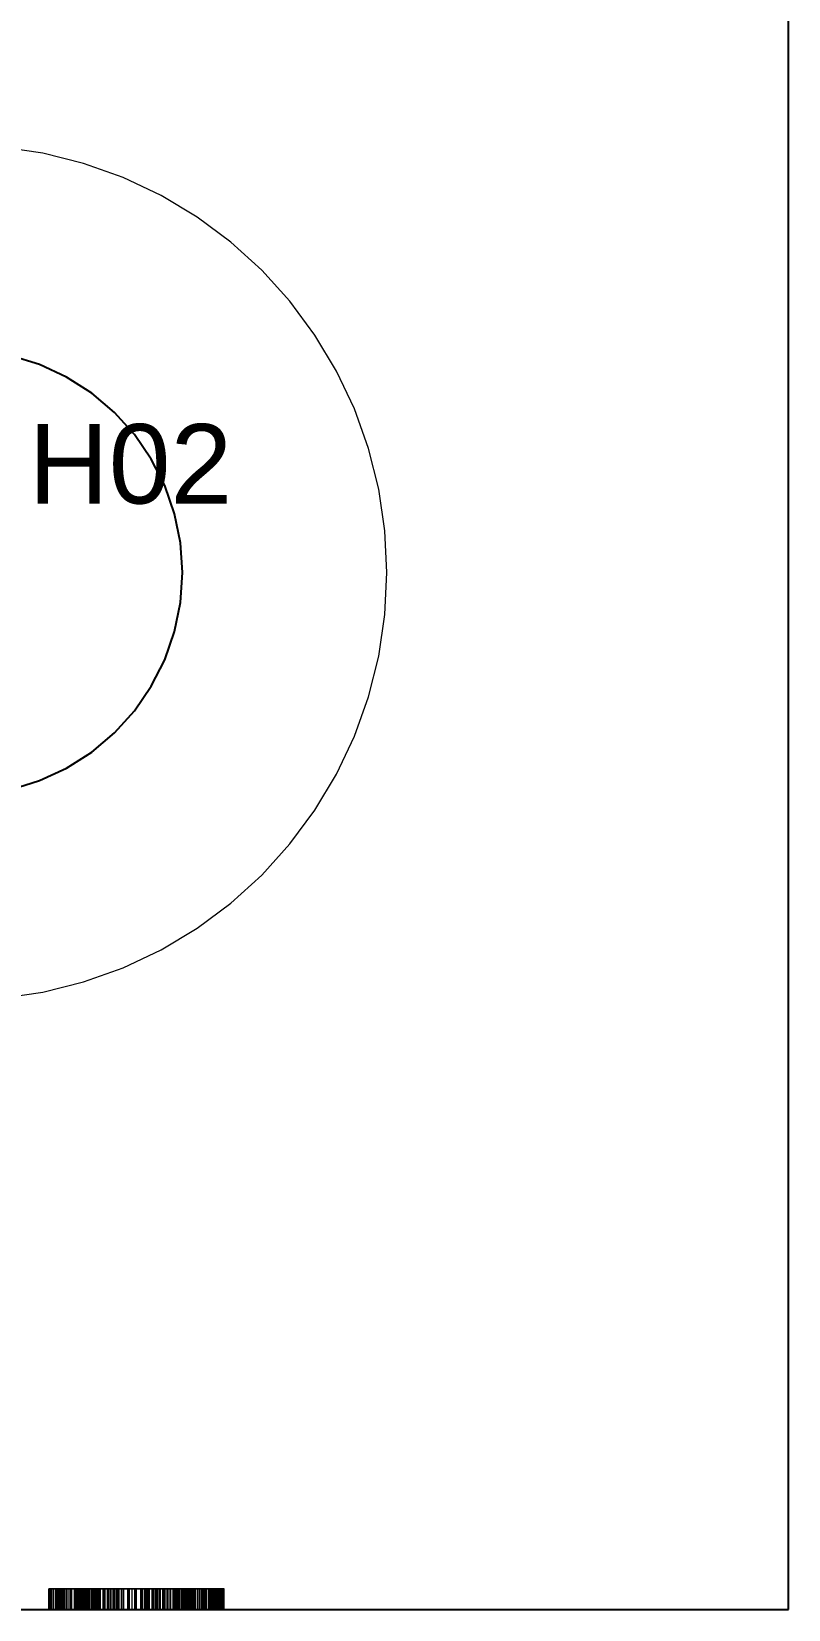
# Paper-space layout '01_三视图' of a CAD drawing. Header units: millimetres. Extents: x 8 to 451, y 8 to 289.
# Drawn here: x 178.08 to 200, y 62 to 107.66 of the extents above; entities that cross this region are included whole.
import ezdxf

# ---------------------------------------------------------------- set-up
doc = ezdxf.new("R2010")
doc.units = ezdxf.units.MM
doc.linetypes.add('WP_HIDDEN', pattern=[2.3, 1.5, -0.8])
for name, color, linetype, lineweight in [('ANNOTATIONS', 7, 'CONTINUOUS', 18), ('HIDDEN', 7, 'WP_HIDDEN', 13), ('VISIBLE', 7, 'CONTINUOUS', 25)]:
    doc.layers.add(name, color=color, linetype=linetype, lineweight=lineweight)
doc.styles.add('CJK', font='Arial Unicode.ttf')

psp = doc.layouts.new('01_三视图')

# ---------------------------------------------------------------- linework, layer by layer
at = {"layer": 'HIDDEN'}
for points in [[(188.375, 92), (188.315, 93.213), (188.137, 94.414), (187.842, 95.592), (187.433, 96.736), (186.914, 97.834), (186.289, 98.875), (185.566, 99.851), (184.75, 100.75), (183.851, 101.566), (182.875, 102.289), (181.834, 102.914), (180.736, 103.433), (179.592, 103.842), (178.414, 104.137), (177.213, 104.315)], [(177.213, 79.685), (178.414, 79.863), (179.592, 80.158), (180.736, 80.567), (181.834, 81.086), (182.875, 81.711), (183.851, 82.434), (184.75, 83.25), (185.566, 84.149), (186.289, 85.125), (186.914, 86.166), (187.433, 87.264), (187.842, 88.408), (188.137, 89.586), (188.315, 90.787), (188.375, 92)], [(179.378, 62.6), (178.581, 62.6)], [(178.581, 62), (178.581, 62.6)], [(178.581, 62.6), (178.591, 62.6)], [(178.591, 62), (178.591, 62.6)], [(178.591, 62.6), (178.61, 62.6)], [(178.61, 62), (178.61, 62.6)], [(178.61, 62.6), (178.639, 62.6)], [(178.639, 62), (178.639, 62.6)], [(178.639, 62.6), (178.678, 62.6)], [(178.678, 62), (178.678, 62.6)], [(178.678, 62.6), (178.726, 62.6)], [(178.726, 62), (178.726, 62.6)], [(178.726, 62.6), (178.785, 62.6)], [(178.785, 62), (178.785, 62.6)], [(178.785, 62.6), (178.853, 62.6)], [(178.825, 62), (178.825, 62.6)], [(178.825, 62.6), (178.829, 62.6)], [(178.829, 62.6), (178.825, 62.6)], [(178.829, 62), (178.829, 62.6)], [(178.829, 62.6), (178.839, 62.6)], [(178.829, 62), (178.829, 62.6)], [(178.842, 62.6), (178.829, 62.6)], [(178.839, 62), (178.839, 62.6)], [(178.839, 62.6), (178.857, 62.6)], [(178.842, 62), (178.842, 62.6)], [(178.864, 62.6), (178.842, 62.6)], [(178.853, 62), (178.853, 62.6)], [(178.853, 62.6), (178.932, 62.6)], [(178.857, 62), (178.857, 62.6)], [(178.857, 62.6), (178.881, 62.6)], [(178.864, 62), (178.864, 62.6)], [(178.894, 62.6), (178.864, 62.6)], [(178.881, 62), (178.881, 62.6)], [(178.881, 62.6), (178.913, 62.6)], [(178.894, 62), (178.894, 62.6)], [(178.932, 62.6), (178.894, 62.6)], [(178.913, 62), (178.913, 62.6)], [(178.913, 62.6), (178.951, 62.6)], [(178.932, 62), (178.932, 62.6)], [(178.979, 62.6), (178.932, 62.6)], [(178.932, 62), (178.932, 62.6)], [(178.932, 62.6), (179.019, 62.6)], [(178.951, 62), (178.951, 62.6)], [(178.951, 62.6), (178.997, 62.6)], [(178.979, 62), (178.979, 62.6)], [(179.035, 62.6), (178.979, 62.6)], [(178.997, 62), (178.997, 62.6)], [(178.997, 62.6), (179.049, 62.6)], [(179.019, 62), (179.019, 62.6)], [(179.019, 62.6), (179.114, 62.6)], [(179.035, 62), (179.035, 62.6)], [(179.099, 62.6), (179.035, 62.6)], [(179.049, 62), (179.049, 62.6)], [(179.049, 62.6), (179.109, 62.6)], [(179.099, 62), (179.099, 62.6)], [(179.172, 62.6), (179.099, 62.6)], [(179.109, 62), (179.109, 62.6)], [(179.109, 62.6), (179.176, 62.6)], [(179.114, 62), (179.114, 62.6)], [(179.114, 62.6), (179.217, 62.6)], [(179.172, 62), (179.172, 62.6)], [(179.252, 62.6), (179.172, 62.6)], [(179.176, 62), (179.176, 62.6)], [(179.176, 62.6), (179.25, 62.6)], [(179.217, 62), (179.217, 62.6)], [(179.217, 62.6), (179.328, 62.6)], [(179.25, 62), (179.25, 62.6)], [(179.25, 62.6), (179.331, 62.6)], [(179.252, 62), (179.252, 62.6)], [(179.34, 62.6), (179.252, 62.6)], [(179.328, 62), (179.328, 62.6)], [(179.328, 62.6), (179.446, 62.6)], [(179.331, 62), (179.331, 62.6)], [(179.331, 62.6), (179.42, 62.6)], [(179.34, 62), (179.34, 62.6)], [(179.436, 62.6), (179.34, 62.6)], [(179.378, 62), (179.378, 62.6)], [(179.394, 62.6), (179.378, 62.6)], [(179.394, 62), (179.394, 62.6)], [(179.415, 62.6), (179.394, 62.6)], [(179.415, 62), (179.415, 62.6)], [(179.441, 62.6), (179.415, 62.6)], [(179.42, 62), (179.42, 62.6)], [(179.42, 62.6), (179.516, 62.6)], [(179.436, 62), (179.436, 62.6)], [(179.54, 62.6), (179.436, 62.6)], [(179.441, 62), (179.441, 62.6)], [(179.472, 62.6), (179.441, 62.6)], [(179.446, 62), (179.446, 62.6)], [(179.446, 62.6), (179.573, 62.6)], [(179.472, 62), (179.472, 62.6)], [(179.507, 62.6), (179.472, 62.6)], [(179.507, 62), (179.507, 62.6)], [(179.547, 62.6), (179.507, 62.6)], [(179.516, 62), (179.516, 62.6)], [(179.516, 62.6), (179.62, 62.6)], [(179.54, 62), (179.54, 62.6)], [(179.652, 62.6), (179.54, 62.6)], [(179.547, 62), (179.547, 62.6)], [(179.592, 62.6), (179.547, 62.6)], [(179.573, 62), (179.573, 62.6)], [(179.573, 62.6), (179.707, 62.6)], [(179.592, 62), (179.592, 62.6)], [(179.641, 62.6), (179.592, 62.6)], [(179.62, 62), (179.62, 62.6)], [(179.62, 62.6), (179.73, 62.6)], [(179.639, 62), (179.639, 62.6)], [(179.639, 62.6), (179.644, 62.6)], [(179.643, 62.6), (179.639, 62.6)], [(179.641, 62), (179.641, 62.6)], [(179.696, 62.6), (179.641, 62.6)], [(179.643, 62), (179.643, 62.6)], [(179.654, 62.6), (179.643, 62.6)], [(179.644, 62), (179.644, 62.6)], [(179.644, 62.6), (179.661, 62.6)], [(179.652, 62), (179.652, 62.6)], [(179.772, 62.6), (179.652, 62.6)], [(179.654, 62), (179.654, 62.6)], [(179.674, 62.6), (179.654, 62.6)], [(179.661, 62), (179.661, 62.6)], [(179.661, 62.6), (179.688, 62.6)], [(179.674, 62), (179.674, 62.6)], [(179.701, 62.6), (179.674, 62.6)], [(179.688, 62), (179.688, 62.6)], [(179.688, 62.6), (179.726, 62.6)], [(179.696, 62), (179.696, 62.6)], [(179.758, 62.6), (179.696, 62.6)], [(179.701, 62), (179.701, 62.6)], [(179.736, 62.6), (179.701, 62.6)], [(179.707, 62), (179.707, 62.6)], [(179.707, 62.6), (179.85, 62.6)], [(179.726, 62), (179.726, 62.6)], [(179.726, 62.6), (179.776, 62.6)], [(179.73, 62), (179.73, 62.6)], [(179.73, 62.6), (179.826, 62.6)], [(179.736, 62), (179.736, 62.6)], [(179.778, 62.6), (179.736, 62.6)], [(179.758, 62), (179.758, 62.6)], [(179.828, 62.6), (179.758, 62.6)], [(179.772, 62), (179.772, 62.6)], [(179.9, 62.6), (179.772, 62.6)], [(179.776, 62), (179.776, 62.6)], [(179.776, 62.6), (179.836, 62.6)], [(179.778, 62), (179.778, 62.6)], [(179.829, 62.6), (179.778, 62.6)], [(179.826, 62), (179.826, 62.6)], [(179.826, 62.6), (179.939, 62.6)], [(179.828, 62), (179.828, 62.6)], [(179.905, 62.6), (179.828, 62.6)], [(179.829, 62), (179.829, 62.6)], [(179.887, 62.6), (179.829, 62.6)], [(179.836, 62), (179.836, 62.6)], [(179.836, 62.6), (179.907, 62.6)], [(179.85, 62), (179.85, 62.6)], [(179.85, 62.6), (180, 62.6)], [(179.887, 62), (179.887, 62.6)], [(179.92, 62.6), (179.887, 62.6)], [(179.9, 62), (179.9, 62.6)], [(180.033, 62.6), (179.9, 62.6)], [(179.905, 62), (179.905, 62.6)], [(179.988, 62.6), (179.905, 62.6)], [(179.907, 62), (179.907, 62.6)], [(179.907, 62.6), (179.989, 62.6)], [(179.92, 62), (179.92, 62.6)], [(179.96, 62.6), (179.92, 62.6)], [(179.939, 62), (179.939, 62.6)], [(179.939, 62.6), (180.068, 62.6)], [(179.96, 62), (179.96, 62.6)], [(180.058, 62.6), (179.96, 62.6)], [(179.988, 62), (179.988, 62.6)], [(180.079, 62.6), (179.988, 62.6)], [(179.989, 62), (179.989, 62.6)], [(179.989, 62.6), (180.034, 62.6)], [(180, 62), (180, 62.6)], [(180, 62.6), (180.16, 62.6)], [(180.033, 62), (180.033, 62.6)], [(180.17, 62.6), (180.033, 62.6)], [(180.034, 62), (180.034, 62.6)], [(180.034, 62.6), (180.083, 62.6)], [(180.058, 62), (180.058, 62.6)], [(180.18, 62.6), (180.058, 62.6)], [(180.068, 62), (180.068, 62.6)], [(180.068, 62.6), (180.214, 62.6)], [(180.079, 62), (180.079, 62.6)], [(180.177, 62.6), (180.079, 62.6)], [(180.083, 62), (180.083, 62.6)], [(180.083, 62.6), (180.19, 62.6)], [(180.16, 62), (180.16, 62.6)], [(180.16, 62.6), (180.328, 62.6)], [(180.17, 62), (180.17, 62.6)], [(180.311, 62.6), (180.17, 62.6)], [(180.177, 62), (180.177, 62.6)], [(180.283, 62.6), (180.177, 62.6)], [(180.18, 62), (180.18, 62.6)], [(180.327, 62.6), (180.18, 62.6)], [(180.19, 62), (180.19, 62.6)], [(180.19, 62.6), (180.31, 62.6)], [(180.214, 62), (180.214, 62.6)], [(180.214, 62.6), (180.376, 62.6)], [(180.283, 62), (180.283, 62.6)], [(180.393, 62.6), (180.283, 62.6)], [(180.31, 62), (180.31, 62.6)], [(180.31, 62.6), (180.443, 62.6)], [(180.311, 62), (180.311, 62.6)], [(180.456, 62.6), (180.311, 62.6)], [(180.327, 62), (180.327, 62.6)], [(180.498, 62.6), (180.327, 62.6)], [(180.328, 62), (180.328, 62.6)], [(180.328, 62.6), (180.505, 62.6)], [(180.376, 62), (180.376, 62.6)], [(180.376, 62.6), (180.555, 62.6)], [(180.393, 62), (180.393, 62.6)], [(180.507, 62.6), (180.393, 62.6)], [(180.443, 62), (180.443, 62.6)], [(180.443, 62.6), (180.589, 62.6)], [(180.456, 62), (180.456, 62.6)], [(180.604, 62.6), (180.456, 62.6)], [(180.498, 62), (180.498, 62.6)], [(180.694, 62.6), (180.498, 62.6)], [(180.505, 62), (180.505, 62.6)], [(180.505, 62.6), (180.691, 62.6)], [(180.507, 62), (180.507, 62.6)], [(180.624, 62.6), (180.507, 62.6)], [(180.555, 62), (180.555, 62.6)], [(180.555, 62.6), (180.961, 62.6)], [(180.589, 62), (180.589, 62.6)], [(180.589, 62.6), (180.748, 62.6)], [(180.604, 62), (180.604, 62.6)], [(180.755, 62.6), (180.604, 62.6)], [(180.624, 62), (180.624, 62.6)], [(180.745, 62.6), (180.624, 62.6)], [(180.691, 62), (180.691, 62.6)], [(180.691, 62.6), (180.885, 62.6)], [(180.694, 62), (180.694, 62.6)], [(180.914, 62.6), (180.694, 62.6)], [(180.745, 62), (180.745, 62.6)], [(180.869, 62.6), (180.745, 62.6)], [(180.748, 62), (180.748, 62.6)], [(180.748, 62.6), (180.92, 62.6)], [(180.755, 62), (180.755, 62.6)], [(180.911, 62.6), (180.755, 62.6)], [(180.869, 62), (180.869, 62.6)], [(180.996, 62.6), (180.869, 62.6)], [(180.885, 62), (180.885, 62.6)], [(180.885, 62.6), (181.089, 62.6)], [(180.911, 62), (180.911, 62.6)], [(181.07, 62.6), (180.911, 62.6)], [(180.914, 62), (180.914, 62.6)], [(181.159, 62.6), (180.914, 62.6)], [(180.92, 62), (180.92, 62.6)], [(180.92, 62.6), (181.105, 62.6)], [(180.961, 62.6), (181.362, 62.6)], [(180.996, 62), (180.996, 62.6)], [(181.127, 62.6), (180.996, 62.6)], [(181.07, 62), (181.07, 62.6)], [(181.245, 62.6), (181.07, 62.6)], [(181.089, 62), (181.089, 62.6)], [(181.089, 62.6), (181.301, 62.6)], [(181.105, 62), (181.105, 62.6)], [(181.105, 62.6), (181.283, 62.6)], [(181.127, 62), (181.127, 62.6)], [(181.262, 62.6), (181.127, 62.6)], [(181.633, 62.6), (181.159, 62.6)], [(181.245, 62), (181.245, 62.6)], [(181.414, 62.6), (181.245, 62.6)], [(181.262, 62), (181.262, 62.6)], [(181.38, 62.6), (181.262, 62.6)], [(181.283, 62), (181.283, 62.6)], [(181.283, 62.6), (181.45, 62.6)], [(181.301, 62), (181.301, 62.6)], [(181.301, 62.6), (181.469, 62.6)], [(181.362, 62), (181.362, 62.6)], [(181.362, 62.6), (181.685, 62.6)], [(181.38, 62), (181.38, 62.6)], [(181.496, 62.6), (181.38, 62.6)], [(181.414, 62), (181.414, 62.6)], [(181.578, 62.6), (181.414, 62.6)], [(181.45, 62), (181.45, 62.6)], [(181.45, 62.6), (181.606, 62.6)], [(181.469, 62), (181.469, 62.6)], [(181.469, 62.6), (181.634, 62.6)], [(181.496, 62), (181.496, 62.6)], [(181.608, 62.6), (181.496, 62.6)], [(181.578, 62), (181.578, 62.6)], [(181.737, 62.6), (181.578, 62.6)], [(181.606, 62), (181.606, 62.6)], [(181.606, 62.6), (181.75, 62.6)], [(181.608, 62), (181.608, 62.6)], [(181.716, 62.6), (181.608, 62.6)], [(181.633, 62), (181.633, 62.6)], [(182.027, 62.6), (181.633, 62.6)], [(181.634, 62), (181.634, 62.6)], [(181.634, 62.6), (181.794, 62.6)], [(181.685, 62), (181.685, 62.6)], [(181.685, 62.6), (181.93, 62.6)], [(181.716, 62), (181.716, 62.6)], [(181.821, 62.6), (181.716, 62.6)], [(181.737, 62), (181.737, 62.6)], [(181.891, 62.6), (181.737, 62.6)], [(181.75, 62), (181.75, 62.6)], [(181.75, 62.6), (181.884, 62.6)], [(181.794, 62), (181.794, 62.6)], [(181.794, 62.6), (181.949, 62.6)], [(181.821, 62), (181.821, 62.6)], [(181.922, 62.6), (181.821, 62.6)], [(181.884, 62), (181.884, 62.6)], [(181.884, 62.6), (182.006, 62.6)], [(181.891, 62), (181.891, 62.6)], [(182.04, 62.6), (181.891, 62.6)], [(181.922, 62), (181.922, 62.6)], [(182.02, 62.6), (181.922, 62.6)], [(181.93, 62), (181.93, 62.6)], [(181.93, 62.6), (182.097, 62.6)], [(181.949, 62), (181.949, 62.6)], [(181.949, 62.6), (182.101, 62.6)], [(182.006, 62), (182.006, 62.6)], [(182.006, 62.6), (182.117, 62.6)], [(182.02, 62), (182.02, 62.6)], [(182.114, 62.6), (182.02, 62.6)], [(182.027, 62), (182.027, 62.6)], [(182.193, 62.6), (182.027, 62.6)], [(182.04, 62), (182.04, 62.6)], [(182.183, 62.6), (182.04, 62.6)], [(182.097, 62), (182.097, 62.6)], [(182.097, 62.6), (182.193, 62.6)], [(182.101, 62), (182.101, 62.6)], [(182.101, 62.6), (182.248, 62.6)], [(182.114, 62), (182.114, 62.6)], [(182.204, 62.6), (182.114, 62.6)], [(182.117, 62), (182.117, 62.6)], [(182.117, 62.6), (182.216, 62.6)], [(182.183, 62), (182.183, 62.6)], [(182.321, 62.6), (182.183, 62.6)], [(182.193, 62), (182.193, 62.6)], [(182.193, 62.6), (182.283, 62.6)], [(182.193, 62), (182.193, 62.6)], [(182.339, 62.6), (182.193, 62.6)], [(182.204, 62), (182.204, 62.6)], [(182.287, 62.6), (182.204, 62.6)], [(182.216, 62), (182.216, 62.6)], [(182.216, 62.6), (182.306, 62.6)], [(182.248, 62), (182.248, 62.6)], [(182.248, 62.6), (182.391, 62.6)], [(182.283, 62), (182.283, 62.6)], [(182.283, 62.6), (182.365, 62.6)], [(182.287, 62), (182.287, 62.6)], [(182.365, 62.6), (182.287, 62.6)], [(182.306, 62), (182.306, 62.6)], [(182.306, 62.6), (182.385, 62.6)], [(182.321, 62), (182.321, 62.6)], [(182.452, 62.6), (182.321, 62.6)], [(182.339, 62), (182.339, 62.6)], [(182.465, 62.6), (182.339, 62.6)], [(182.365, 62), (182.365, 62.6)], [(182.437, 62.6), (182.365, 62.6)], [(182.365, 62), (182.365, 62.6)], [(182.365, 62.6), (182.441, 62.6)], [(182.385, 62), (182.385, 62.6)], [(182.385, 62.6), (182.455, 62.6)], [(182.391, 62), (182.391, 62.6)], [(182.391, 62.6), (182.53, 62.6)], [(182.437, 62), (182.437, 62.6)], [(182.503, 62.6), (182.437, 62.6)], [(182.441, 62), (182.441, 62.6)], [(182.441, 62.6), (182.509, 62.6)], [(182.452, 62), (182.452, 62.6)], [(182.576, 62.6), (182.452, 62.6)], [(182.455, 62), (182.455, 62.6)], [(182.455, 62.6), (182.515, 62.6)], [(182.465, 62), (182.465, 62.6)], [(182.571, 62.6), (182.465, 62.6)], [(182.503, 62), (182.503, 62.6)], [(182.563, 62.6), (182.503, 62.6)], [(182.509, 62), (182.509, 62.6)], [(182.509, 62.6), (182.57, 62.6)], [(182.515, 62), (182.515, 62.6)], [(182.515, 62.6), (182.565, 62.6)], [(182.53, 62), (182.53, 62.6)], [(182.53, 62.6), (182.662, 62.6)], [(182.563, 62), (182.563, 62.6)], [(182.617, 62.6), (182.563, 62.6)], [(182.565, 62), (182.565, 62.6)], [(182.565, 62.6), (182.606, 62.6)], [(182.57, 62), (182.57, 62.6)], [(182.57, 62.6), (182.624, 62.6)], [(182.571, 62), (182.571, 62.6)], [(182.706, 62.6), (182.571, 62.6)], [(182.576, 62), (182.576, 62.6)], [(182.692, 62.6), (182.576, 62.6)], [(182.606, 62), (182.606, 62.6)], [(182.606, 62.6), (182.637, 62.6)], [(182.617, 62), (182.617, 62.6)], [(182.665, 62.6), (182.617, 62.6)], [(182.624, 62), (182.624, 62.6)], [(182.624, 62.6), (182.671, 62.6)], [(182.637, 62), (182.637, 62.6)], [(182.637, 62.6), (182.658, 62.6)], [(182.658, 62), (182.658, 62.6)], [(182.658, 62.6), (183.467, 62.6)], [(182.662, 62), (182.662, 62.6)], [(182.662, 62.6), (182.787, 62.6)], [(182.665, 62), (182.665, 62.6)], [(182.707, 62.6), (182.665, 62.6)], [(182.671, 62), (182.671, 62.6)], [(182.671, 62.6), (182.712, 62.6)], [(182.692, 62), (182.692, 62.6)], [(182.8, 62.6), (182.692, 62.6)], [(182.706, 62), (182.706, 62.6)], [(182.831, 62.6), (182.706, 62.6)], [(182.707, 62), (182.707, 62.6)], [(182.744, 62.6), (182.707, 62.6)], [(182.712, 62), (182.712, 62.6)], [(182.712, 62.6), (182.747, 62.6)], [(182.744, 62), (182.744, 62.6)], [(182.775, 62.6), (182.744, 62.6)], [(182.747, 62), (182.747, 62.6)], [(182.747, 62.6), (182.777, 62.6)], [(182.775, 62), (182.775, 62.6)], [(182.8, 62.6), (182.775, 62.6)], [(182.777, 62), (182.777, 62.6)], [(182.777, 62.6), (182.802, 62.6)], [(182.787, 62), (182.787, 62.6)], [(182.787, 62.6), (182.903, 62.6)], [(182.8, 62), (182.8, 62.6)], [(182.82, 62.6), (182.8, 62.6)], [(182.9, 62.6), (182.8, 62.6)], [(182.802, 62), (182.802, 62.6)], [(182.802, 62.6), (182.821, 62.6)], [(182.82, 62), (182.82, 62.6)], [(182.834, 62.6), (182.82, 62.6)], [(182.821, 62), (182.821, 62.6)], [(182.821, 62.6), (182.834, 62.6)], [(182.831, 62), (182.831, 62.6)], [(182.948, 62.6), (182.831, 62.6)], [(182.834, 62), (182.834, 62.6)], [(182.842, 62.6), (182.834, 62.6)], [(182.834, 62), (182.834, 62.6)], [(182.834, 62.6), (182.842, 62.6)], [(182.842, 62), (182.842, 62.6)], [(182.845, 62.6), (182.842, 62.6)], [(182.842, 62), (182.842, 62.6)], [(182.842, 62.6), (182.845, 62.6)], [(182.845, 62), (182.845, 62.6)], [(182.9, 62), (182.9, 62.6)], [(182.993, 62.6), (182.9, 62.6)], [(182.903, 62), (182.903, 62.6)], [(182.903, 62.6), (183.012, 62.6)], [(182.948, 62), (182.948, 62.6)], [(183.055, 62.6), (182.948, 62.6)], [(182.993, 62), (182.993, 62.6)], [(183.077, 62.6), (182.993, 62.6)], [(183.012, 62), (183.012, 62.6)], [(183.012, 62.6), (183.113, 62.6)], [(183.055, 62), (183.055, 62.6)], [(183.153, 62.6), (183.055, 62.6)], [(183.077, 62), (183.077, 62.6)], [(183.154, 62.6), (183.077, 62.6)], [(183.113, 62), (183.113, 62.6)], [(183.113, 62.6), (183.206, 62.6)], [(183.153, 62), (183.153, 62.6)], [(183.242, 62.6), (183.153, 62.6)], [(183.154, 62), (183.154, 62.6)], [(183.223, 62.6), (183.154, 62.6)], [(183.206, 62), (183.206, 62.6)], [(183.206, 62.6), (183.29, 62.6)], [(183.223, 62), (183.223, 62.6)], [(183.283, 62.6), (183.223, 62.6)], [(183.242, 62), (183.242, 62.6)], [(183.322, 62.6), (183.242, 62.6)], [(183.283, 62), (183.283, 62.6)], [(183.335, 62.6), (183.283, 62.6)], [(183.29, 62), (183.29, 62.6)], [(183.29, 62.6), (183.367, 62.6)], [(183.322, 62), (183.322, 62.6)], [(183.393, 62.6), (183.322, 62.6)], [(183.335, 62), (183.335, 62.6)], [(183.378, 62.6), (183.335, 62.6)], [(183.367, 62), (183.367, 62.6)], [(183.367, 62.6), (183.436, 62.6)], [(183.378, 62), (183.378, 62.6)], [(183.413, 62.6), (183.378, 62.6)], [(183.393, 62), (183.393, 62.6)], [(183.456, 62.6), (183.393, 62.6)], [(183.413, 62), (183.413, 62.6)], [(183.44, 62.6), (183.413, 62.6)], [(183.436, 62), (183.436, 62.6)], [(183.436, 62.6), (183.495, 62.6)], [(183.44, 62), (183.44, 62.6)], [(183.458, 62.6), (183.44, 62.6)], [(183.456, 62), (183.456, 62.6)], [(183.509, 62.6), (183.456, 62.6)], [(183.458, 62), (183.458, 62.6)], [(183.467, 62.6), (183.458, 62.6)], [(183.467, 62), (183.467, 62.6)], [(183.495, 62), (183.495, 62.6)], [(183.495, 62.6), (183.545, 62.6)], [(183.509, 62), (183.509, 62.6)], [(183.555, 62.6), (183.509, 62.6)], [(183.545, 62), (183.545, 62.6)], [(183.545, 62.6), (183.586, 62.6)], [(183.555, 62), (183.555, 62.6)], [(183.592, 62.6), (183.555, 62.6)], [(183.586, 62), (183.586, 62.6)], [(183.586, 62.6), (183.618, 62.6)], [(183.592, 62), (183.592, 62.6)], [(183.621, 62.6), (183.592, 62.6)], [(183.618, 62), (183.618, 62.6)], [(183.618, 62.6), (183.641, 62.6)], [(183.621, 62), (183.621, 62.6)], [(183.642, 62.6), (183.621, 62.6)], [(183.641, 62), (183.641, 62.6)], [(183.641, 62.6), (183.654, 62.6)], [(183.642, 62), (183.642, 62.6)], [(183.655, 62.6), (183.642, 62.6)], [(183.654, 62), (183.654, 62.6)], [(183.654, 62.6), (183.659, 62.6)], [(183.655, 62), (183.655, 62.6)], [(183.659, 62.6), (183.655, 62.6)], [(183.659, 62), (183.659, 62.6)], [(178.581, 62), (179.378, 62)], [(178.591, 62), (178.581, 62)], [(178.61, 62), (178.591, 62)], [(178.639, 62), (178.61, 62)], [(178.678, 62), (178.639, 62)], [(178.726, 62), (178.678, 62)], [(178.785, 62), (178.726, 62)], [(178.853, 62), (178.785, 62)], [(178.825, 62), (178.829, 62)], [(178.829, 62), (178.825, 62)], [(178.829, 62), (178.842, 62)], [(178.839, 62), (178.829, 62)], [(178.857, 62), (178.839, 62)], [(178.842, 62), (178.864, 62)], [(178.932, 62), (178.853, 62)], [(178.881, 62), (178.857, 62)], [(178.864, 62), (178.894, 62)], [(178.913, 62), (178.881, 62)], [(178.894, 62), (178.932, 62)], [(178.951, 62), (178.913, 62)], [(179.019, 62), (178.932, 62)], [(178.932, 62), (178.979, 62)], [(178.997, 62), (178.951, 62)], [(178.979, 62), (179.035, 62)], [(179.049, 62), (178.997, 62)], [(179.114, 62), (179.019, 62)], [(179.035, 62), (179.099, 62)], [(179.109, 62), (179.049, 62)], [(179.099, 62), (179.172, 62)], [(179.176, 62), (179.109, 62)], [(179.217, 62), (179.114, 62)], [(179.172, 62), (179.252, 62)], [(179.25, 62), (179.176, 62)], [(179.328, 62), (179.217, 62)], [(179.331, 62), (179.25, 62)], [(179.252, 62), (179.34, 62)], [(179.446, 62), (179.328, 62)], [(179.42, 62), (179.331, 62)], [(179.34, 62), (179.436, 62)], [(179.378, 62), (179.394, 62)], [(179.394, 62), (179.415, 62)], [(179.415, 62), (179.441, 62)], [(179.516, 62), (179.42, 62)], [(179.436, 62), (179.54, 62)], [(179.441, 62), (179.472, 62)], [(179.573, 62), (179.446, 62)], [(179.472, 62), (179.507, 62)], [(179.507, 62), (179.547, 62)], [(179.62, 62), (179.516, 62)], [(179.54, 62), (179.652, 62)], [(179.547, 62), (179.592, 62)], [(179.707, 62), (179.573, 62)], [(179.592, 62), (179.641, 62)], [(179.73, 62), (179.62, 62)], [(179.639, 62), (179.643, 62)], [(179.644, 62), (179.639, 62)], [(179.641, 62), (179.696, 62)], [(179.643, 62), (179.654, 62)], [(179.661, 62), (179.644, 62)], [(179.652, 62), (179.772, 62)], [(179.654, 62), (179.674, 62)], [(179.688, 62), (179.661, 62)], [(179.674, 62), (179.701, 62)], [(179.726, 62), (179.688, 62)], [(179.696, 62), (179.758, 62)], [(179.701, 62), (179.736, 62)], [(179.85, 62), (179.707, 62)], [(179.776, 62), (179.726, 62)], [(179.826, 62), (179.73, 62)], [(179.736, 62), (179.778, 62)], [(179.758, 62), (179.828, 62)], [(179.772, 62), (179.9, 62)], [(179.836, 62), (179.776, 62)], [(179.778, 62), (179.829, 62)], [(179.939, 62), (179.826, 62)], [(179.828, 62), (179.905, 62)], [(179.829, 62), (179.887, 62)], [(179.907, 62), (179.836, 62)], [(180, 62), (179.85, 62)], [(179.887, 62), (179.92, 62)], [(179.9, 62), (180.033, 62)], [(179.905, 62), (179.988, 62)], [(179.989, 62), (179.907, 62)], [(179.92, 62), (179.96, 62)], [(180.068, 62), (179.939, 62)], [(179.96, 62), (180.058, 62)], [(179.988, 62), (180.079, 62)], [(180.034, 62), (179.989, 62)], [(180.16, 62), (180, 62)], [(180.033, 62), (180.17, 62)], [(180.083, 62), (180.034, 62)], [(180.058, 62), (180.18, 62)], [(180.214, 62), (180.068, 62)], [(180.079, 62), (180.177, 62)], [(180.19, 62), (180.083, 62)], [(180.328, 62), (180.16, 62)], [(180.17, 62), (180.311, 62)], [(180.177, 62), (180.283, 62)], [(180.18, 62), (180.327, 62)], [(180.31, 62), (180.19, 62)], [(180.376, 62), (180.214, 62)], [(180.283, 62), (180.393, 62)], [(180.443, 62), (180.31, 62)], [(180.311, 62), (180.456, 62)], [(180.327, 62), (180.498, 62)], [(180.505, 62), (180.328, 62)], [(180.555, 62), (180.376, 62)], [(180.393, 62), (180.507, 62)], [(180.589, 62), (180.443, 62)], [(180.456, 62), (180.604, 62)], [(180.498, 62), (180.694, 62)], [(180.691, 62), (180.505, 62)], [(180.507, 62), (180.624, 62)], [(180.961, 62), (180.555, 62)], [(180.748, 62), (180.589, 62)], [(180.604, 62), (180.755, 62)], [(180.624, 62), (180.745, 62)], [(180.885, 62), (180.691, 62)], [(180.694, 62), (180.914, 62)], [(180.745, 62), (180.869, 62)], [(180.92, 62), (180.748, 62)], [(180.755, 62), (180.911, 62)], [(180.869, 62), (180.996, 62)], [(181.089, 62), (180.885, 62)], [(180.911, 62), (181.07, 62)], [(180.914, 62), (181.159, 62)], [(181.105, 62), (180.92, 62)], [(181.362, 62), (180.961, 62)], [(180.996, 62), (181.127, 62)], [(181.07, 62), (181.245, 62)], [(181.301, 62), (181.089, 62)], [(181.283, 62), (181.105, 62)], [(181.127, 62), (181.262, 62)], [(181.159, 62), (181.633, 62)], [(181.245, 62), (181.414, 62)], [(181.262, 62), (181.38, 62)], [(181.45, 62), (181.283, 62)], [(181.469, 62), (181.301, 62)], [(181.685, 62), (181.362, 62)], [(181.38, 62), (181.496, 62)], [(181.414, 62), (181.578, 62)], [(181.606, 62), (181.45, 62)], [(181.634, 62), (181.469, 62)], [(181.496, 62), (181.608, 62)], [(181.578, 62), (181.737, 62)], [(181.75, 62), (181.606, 62)], [(181.608, 62), (181.716, 62)], [(181.633, 62), (182.027, 62)], [(181.794, 62), (181.634, 62)], [(181.93, 62), (181.685, 62)], [(181.716, 62), (181.821, 62)], [(181.737, 62), (181.891, 62)], [(181.884, 62), (181.75, 62)], [(181.949, 62), (181.794, 62)], [(181.821, 62), (181.922, 62)], [(182.006, 62), (181.884, 62)], [(181.891, 62), (182.04, 62)], [(181.922, 62), (182.02, 62)], [(182.097, 62), (181.93, 62)], [(182.101, 62), (181.949, 62)], [(182.117, 62), (182.006, 62)], [(182.02, 62), (182.114, 62)], [(182.027, 62), (182.193, 62)], [(182.04, 62), (182.183, 62)], [(182.193, 62), (182.097, 62)], [(182.248, 62), (182.101, 62)], [(182.114, 62), (182.204, 62)], [(182.216, 62), (182.117, 62)], [(182.183, 62), (182.321, 62)], [(182.193, 62), (182.339, 62)], [(182.283, 62), (182.193, 62)], [(182.204, 62), (182.287, 62)], [(182.306, 62), (182.216, 62)], [(182.391, 62), (182.248, 62)], [(182.365, 62), (182.283, 62)], [(182.287, 62), (182.365, 62)], [(182.385, 62), (182.306, 62)], [(182.321, 62), (182.452, 62)], [(182.339, 62), (182.465, 62)], [(182.441, 62), (182.365, 62)], [(182.365, 62), (182.437, 62)], [(182.455, 62), (182.385, 62)], [(182.53, 62), (182.391, 62)], [(182.437, 62), (182.503, 62)], [(182.509, 62), (182.441, 62)], [(182.452, 62), (182.576, 62)], [(182.515, 62), (182.455, 62)], [(182.465, 62), (182.571, 62)], [(182.503, 62), (182.563, 62)], [(182.57, 62), (182.509, 62)], [(182.565, 62), (182.515, 62)], [(182.662, 62), (182.53, 62)], [(182.563, 62), (182.617, 62)], [(182.606, 62), (182.565, 62)], [(182.624, 62), (182.57, 62)], [(182.571, 62), (182.706, 62)], [(182.576, 62), (182.692, 62)], [(182.637, 62), (182.606, 62)], [(182.617, 62), (182.665, 62)], [(182.671, 62), (182.624, 62)], [(182.658, 62), (182.637, 62)], [(183.467, 62), (182.658, 62)], [(182.787, 62), (182.662, 62)], [(182.665, 62), (182.707, 62)], [(182.712, 62), (182.671, 62)], [(182.692, 62), (182.8, 62)], [(182.706, 62), (182.831, 62)], [(182.707, 62), (182.744, 62)], [(182.747, 62), (182.712, 62)], [(182.744, 62), (182.775, 62)], [(182.777, 62), (182.747, 62)], [(182.775, 62), (182.8, 62)], [(182.802, 62), (182.777, 62)], [(182.903, 62), (182.787, 62)], [(182.8, 62), (182.9, 62)], [(182.8, 62), (182.82, 62)], [(182.821, 62), (182.802, 62)], [(182.82, 62), (182.834, 62)], [(182.834, 62), (182.821, 62)], [(182.831, 62), (182.948, 62)], [(182.842, 62), (182.834, 62)], [(182.834, 62), (182.842, 62)], [(182.845, 62), (182.842, 62)], [(182.842, 62), (182.845, 62)], [(182.9, 62), (182.993, 62)], [(183.012, 62), (182.903, 62)], [(182.948, 62), (183.055, 62)], [(182.993, 62), (183.077, 62)], [(183.113, 62), (183.012, 62)], [(183.055, 62), (183.153, 62)], [(183.077, 62), (183.154, 62)], [(183.206, 62), (183.113, 62)], [(183.153, 62), (183.242, 62)], [(183.154, 62), (183.223, 62)], [(183.29, 62), (183.206, 62)], [(183.223, 62), (183.283, 62)], [(183.242, 62), (183.322, 62)], [(183.283, 62), (183.335, 62)], [(183.367, 62), (183.29, 62)], [(183.322, 62), (183.393, 62)], [(183.335, 62), (183.378, 62)], [(183.436, 62), (183.367, 62)], [(183.378, 62), (183.413, 62)], [(183.393, 62), (183.456, 62)], [(183.413, 62), (183.44, 62)], [(183.495, 62), (183.436, 62)], [(183.44, 62), (183.458, 62)], [(183.456, 62), (183.509, 62)], [(183.458, 62), (183.467, 62)], [(183.545, 62), (183.495, 62)], [(183.509, 62), (183.555, 62)], [(183.586, 62), (183.545, 62)], [(183.555, 62), (183.592, 62)], [(183.618, 62), (183.586, 62)], [(183.592, 62), (183.621, 62)], [(183.641, 62), (183.618, 62)], [(183.621, 62), (183.642, 62)], [(183.654, 62), (183.641, 62)], [(183.642, 62), (183.655, 62)], [(183.659, 62), (183.654, 62)], [(183.655, 62), (183.659, 62)]]:
    psp.add_lwpolyline(points, dxfattribs=at)
at = {"layer": 'VISIBLE'}
for points in [[(200, 62), (200, 122)], [(182.45, 92), (182.392, 92.86), (182.221, 93.704), (181.938, 94.518), (181.55, 95.287), (181.062, 95.997), (180.484, 96.636), (179.826, 97.193), (179.1, 97.656), (178.318, 98.019), (177.495, 98.274)], [(177.495, 85.726), (178.318, 85.981), (179.1, 86.344), (179.826, 86.807), (180.484, 87.364), (181.062, 88.003), (181.55, 88.713), (181.938, 89.482), (182.221, 90.296), (182.392, 91.14), (182.45, 92)], [(122, 62), (200, 62)]]:
    psp.add_lwpolyline(points, dxfattribs=at)

# ---------------------------------------------------------------- texts
at = {"layer": 'ANNOTATIONS', "style": 'CJK'}
psp.add_text('H02', height=2.3, dxfattribs=at).set_placement((178, 94))

doc.saveas('drawing.dxf')
